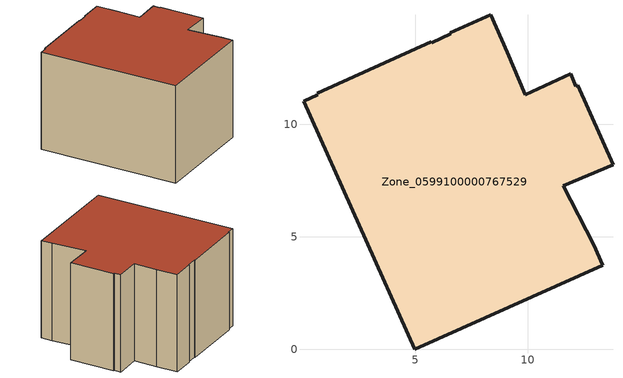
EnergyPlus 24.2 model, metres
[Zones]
Zone_0599100000767529
 floor ground (C_G): 12.93,4.65 13.34,3.74 4.99,0 0.04,11.03 0.67,11.32 0.64,11.4 5.71,13.69 5.73,13.63 6.59,14.03 6.56,14.08 8.35,14.89 9.1,13.21 9.9,11.32 11.92,12.25 12.13,11.71 12.23,11.74 13.8,8.2 11.59,7.28 z0
 wall outside (C_F): 0.04,11.03 4.99,0 13.34,3.74 12.93,4.65 11.59,7.28 13.8,8.2 12.23,11.74 12.13,11.71 11.92,12.25 9.9,11.32 9.1,13.21 8.35,14.89 6.56,14.08 6.59,14.03 5.73,13.63 5.71,13.69 0.64,11.4 0.67,11.32 0.04,11.03 z0:8.53
 roof outside (C_R): 13.34,3.74 12.93,4.65 11.59,7.28 13.8,8.2 12.23,11.74 12.13,11.71 11.92,12.25 9.9,11.32 9.1,13.21 8.35,14.89 6.56,14.08 6.59,14.03 5.73,13.63 5.71,13.69 0.64,11.4 0.67,11.32 0.04,11.03 4.99,0 z8.53
[BUILDING]
Pand.0599100000767529: North Axis=0; Terrain=City; Loads Convergence Tolerance Value=0.04; Temperature Convergence Tolerance Value=0.4; Solar Distribution=FullExterior; Maximum Number of Warmup Days=25; Minimum Number of Warmup Days=1
[Site:Location]
Rotterdam.The.Hague.AP_ZH_NLD Design_Conditions: Latitude=51.96; Longitude=4.45; Time Zone=1; Elevation=-4.5
[SITE:GROUNDTEMPERATURE:BUILDINGSURFACE]
18, 18, 18, 18, 18, 18, 18, 18, 18, 18, 18, 18
[MATERIAL] Thermal Absorptance=0.9; Solar Absorptance=0.7; Visible Absorptance=0.7
Name | Roughness | Thickness | Conductivity | Density | Specific Heat
G.D.2006-2014 | MediumSmooth | 0.15 | 0.06 | 540 | 1210
F.D.2006-2014 | Rough | 0.3 | 0.12 | 1920 | 840
R.D.2006-2014 | MediumRough | 0.2 | 0.08 | 1500 | 1000
[CONSTRUCTION]
C_G: G.D.2006-2014
C_F: F.D.2006-2014
C_R: R.D.2006-2014
[ZONE]
Zone_0599100000767529: Type=1; Multiplier=1; Ceiling Height=Autocalculate; Volume=Autocalculate; Floor Area=autocalculate; Part of Total Floor Area=Yes
[ZONEINFILTRATION:DESIGNFLOWRATE]
Infil_Zone_0599100000767529: Zone or ZoneList or Space or SpaceList=Zone_0599100000767529; Schedule=AlwaysOn; Design Flow Rate Calculation Method=Flow/Area; Flow Rate per Floor Area=0.0021; Constant Term Coefficient=1; Temperature Term Coefficient=0; Velocity Term Coefficient=0; Velocity Squared Term Coefficient=0
[HVACTEMPLATE:ZONE:IDEALLOADSAIRSYSTEM]
Zone_0599100000767529: Maximum Heating Supply Air Temperature=50; Minimum Cooling Supply Air Temperature=13; Maximum Heating Supply Air Humidity Ratio=0.0156; Minimum Cooling Supply Air Humidity Ratio=0.0077; Heating Limit=NoLimit; Cooling Limit=NoLimit; Dehumidification Control Type=ConstantSensibleHeatRatio; Cooling Sensible Heat Ratio=0.7; Dehumidification Setpoint=60; Humidification Control Type=None; Humidification Setpoint=30; Outdoor Air Method=None; Outdoor Air Flow Rate per Person=0.00944; Outdoor Air Flow Rate per Zone Floor Area=0; Outdoor Air Flow Rate per Zone=0; Demand Controlled Ventilation Type=None; Outdoor Air Economizer Type=NoEconomizer; Heat Recovery Type=None; Sensible Heat Recovery Effectiveness=0.7; Latent Heat Recovery Effectiveness=0.65
[ZONECONTROL:THERMOSTAT]
ThermostatControl_Zone_0599100000767529: Zone or ZoneList=Zone_0599100000767529; Control Type Schedule=DualSetpointControlType; Control 1=Thermostat_Zone_0599100000767529; Temperature Difference Between Cutout And Setpoint=0
[THERMOSTATSETPOINT:DUALSETPOINT]
Thermostat_Zone_0599100000767529: Heating Setpoint Temperature Schedule=HeatingSetpoint_Zone_0599100000767529; Cooling Setpoint Temperature Schedule=CoolingSetpoint_Zone_0599100000767529
[SCHEDULE:COMPACT]
HeatingSetpoint_Zone_0599100000767529: Through: 12/31, For: AllDays, Until: 24:00, 21
CoolingSetpoint_Zone_0599100000767529: Through: 12/31, For: AllDays, Until: 24:00, 24
DualSetpointControlType: Through: 12/31, For: AllDays, Until: 24:00, 4
AlwaysOn: Through: 12/31, For: AllDays, Until: 24:00, 1
